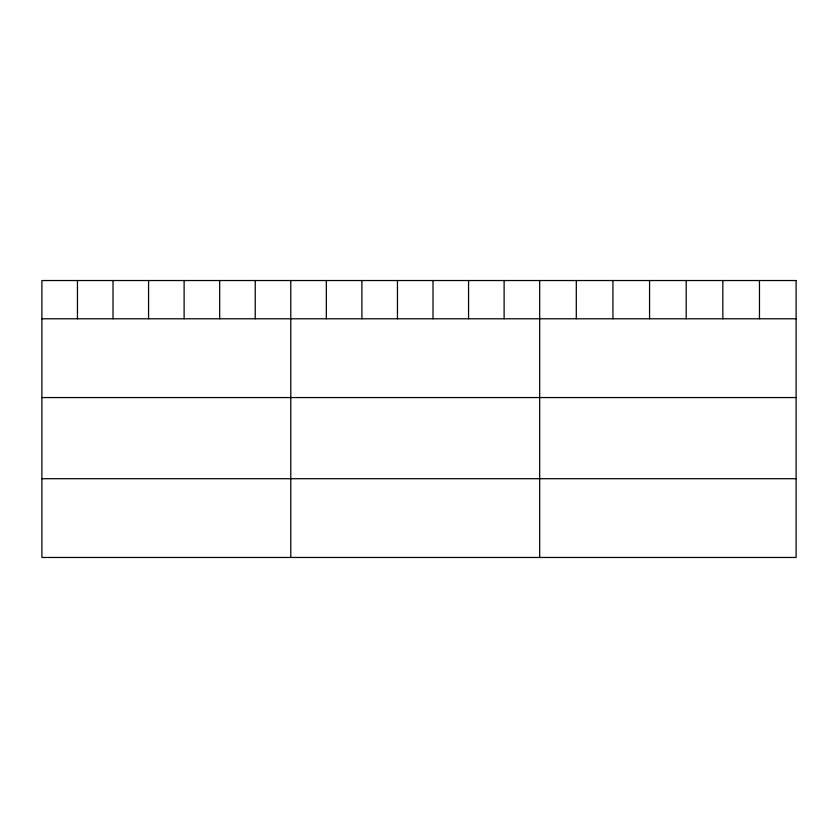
<?xml version="1.0" encoding="UTF-8"?>
<svg xmlns="http://www.w3.org/2000/svg" width="838" height="838" viewBox="0 0 838 838"><rect width="100%" height="100%" fill="white"/><g stroke="black" fill="none" stroke-linecap="round" stroke-linejoin="round"><path stroke-width="1.26" d="M41.9 318.786L796.1 318.786M41.9 397.558L796.1 397.558M41.9 478.708L796.1 478.708M759.469 280.531L759.469 318.786M722.838 280.531L722.838 318.786M686.207 280.531L686.207 318.786M649.565 280.531L649.565 318.786M612.934 280.531L612.934 318.786M576.303 280.531L576.303 318.786M539.672 280.531L539.672 557.469M504.12 280.531L504.12 318.786M468.557 280.531L468.557 318.786M433.005 280.531L433.005 318.786M397.453 280.531L397.453 318.786M361.901 280.531L361.901 318.786M326.338 280.531L326.338 318.786M290.786 280.531L290.786 557.469M255.234 280.531L255.234 318.786M219.671 280.531L219.671 318.786M184.119 280.531L184.119 318.786M148.567 280.531L148.567 318.786M113.015 280.531L113.015 318.786M77.452 280.531L77.452 318.786M796.1 280.531L41.9 280.531L41.9 557.469L796.1 557.469L796.1 280.531"/></g></svg>
